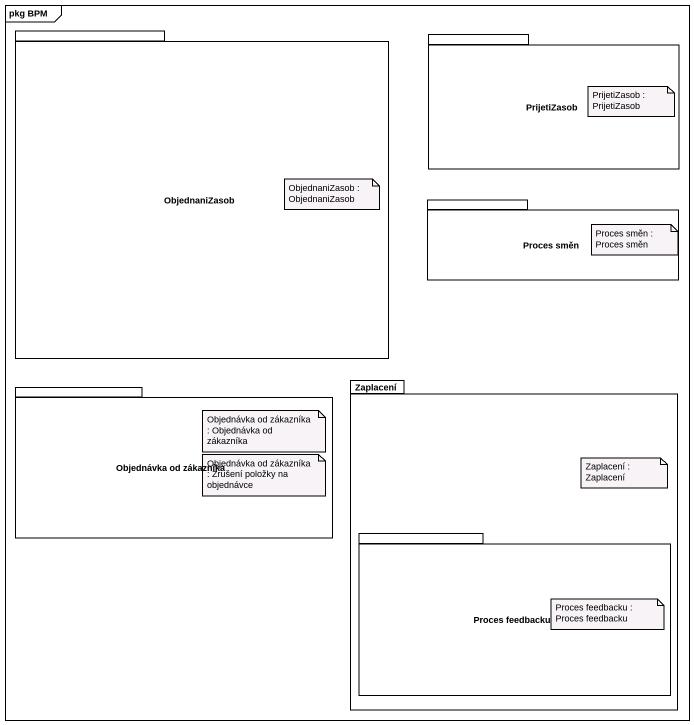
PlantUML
@startuml
mainframe pkg BPM
package ObjednaniZasob {
}
package PrijetiZasob {
}
package "Proces směn" as Proces_směn {
}
package "Objednávka od zákazníka" as Objednávka_od_zákazníka {
}
package Zaplacení {
  package "Proces feedbacku" as Proces_feedbacku {
  }
}
note as N1
  PrijetiZasob : PrijetiZasob
end note
note as N2
  ObjednaniZasob : ObjednaniZasob
end note
note as N3
  Proces směn : Proces směn
end note
note as N4
  Objednávka od zákazníka : Objednávka od zákazníka
end note
note as N5
  Objednávka od zákazníka : Zrušení položky na objednávce
end note
note as N6
  Zaplacení : Zaplacení
end note
note as N7
  Proces feedbacku : Proces feedbacku
end note
@enduml
